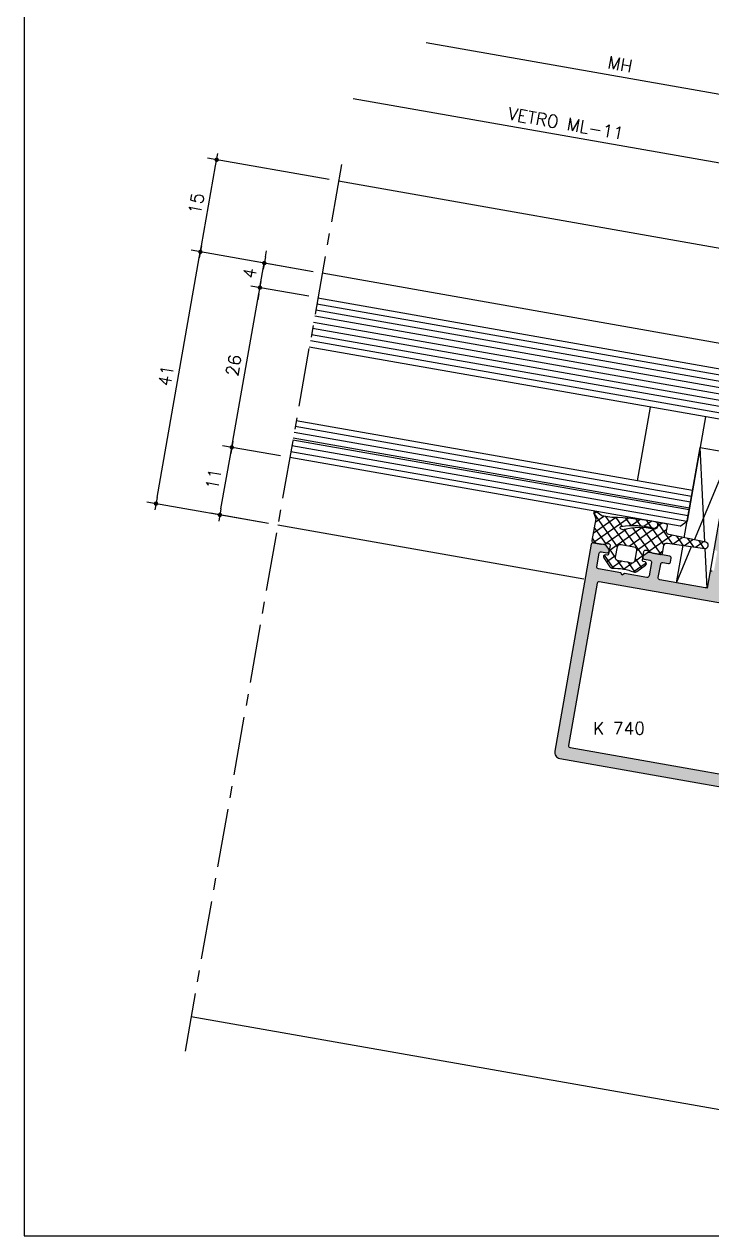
# Model space of a CAD drawing. Extents: x 0 to 4131, y -1600 to 527.
# Drawn here: x 230 to 340.2, y -640 to -445.7 of the extents above; entities that cross this region are included whole.
import ezdxf
from ezdxf.enums import TextEntityAlignment as Align

# ---------------------------------------------------------------- set-up
doc = ezdxf.new("R2010")
doc.units = 0
doc.header["$LTSCALE"] = 7.5
doc.header["$MEASUREMENT"] = 0
doc.linetypes.add('CENTER', pattern=[2, 1.25, -0.25, 0.25, -0.25])
doc.layers.get('0').update_dxf_attribs({"linetype": 'CONTINUOUS'})
doc.layers.get('DEFPOINTS').update_dxf_attribs({"linetype": 'CONTINUOUS'})
for name, color, linetype in [('ASSI', 1, 'CENTER'), ('FILL', 8, 'CONTINUOUS'), ('FINE', 7, 'CONTINUOUS'), ('GOMMA', 3, 'CONTINUOUS'), ('GROSSA', 4, 'CONTINUOUS'), ('MARCHIO', 7, 'CONTINUOUS'), ('QUOTE', 254, 'CONTINUOUS'), ('TESTO', 2, 'CONTINUOUS'), ('TRATTEGGI', 140, 'CONTINUOUS'), ('VETRO', 6, 'CONTINUOUS')]:
    doc.layers.add(name, color=color, linetype=linetype)
doc.styles.get("Standard").update_dxf_attribs({"font": 'romans.shx'})
doc.dimstyles.new('SCALA_1-1$0', dxfattribs={"dimtxt": 2, "dimasz": 1, "dimexe": 1.5, "dimexo": 1.5, "dimgap": 1, "dimtad": 3, "dimdsep": 46, "dimtxsty": 'Standard', "dimblk1": 'PUNTO', "dimblk2": 'PUNTO', "dimsah": 1, "dimcen": 0.09, "dimclrt": 2, "dimadec": 0, "dimazin": 0, "dimtfac": 0.7, "dimtmove": 0, "dimatfit": 3, "dimldrblk": 'PUNTO', "dimfxl": 1, "dimtolj": 2, "dimarcsym": 0})

# ---------------------------------------------------------------- blocks, each defined once
blk = doc.blocks.new('PUNTO')
blk.add_line((-1, 0), (1, 0))
at = {"const_width": 0.35}
blk.add_lwpolyline([(-0.1750000000000114, 0, 1), (0.1750000000000114, 0, 1)], format="xyb", close=True, dxfattribs=at)
blk = doc.blocks.new('*D238')
at = {"layer": 'DEFPOINTS', "color": 0, "transparency": 16777216}
for p in [(282.6977102990738, -457.6664681629597), (280.8408573280918, -468.1972046589948), (349.4048507702355, -479.5830029527925)]:
    blk.add_point(p, dxfattribs=at)
at = {"layer": 'QUOTE', "color": 0, "lineweight": -2, "transparency": 16777216}
for p, q in [((350.1565247938926, -469.5612772450019), (282.6977102990738, -457.6664681629597)), ((349.6653230367359, -478.1057913232742), (351.4018048134052, -468.2577137931505))]:
    blk.add_line(p, q, dxfattribs=at)
at = {"layer": 'QUOTE', "color": 0, "lineweight": -2, "transparency": 16777216, "rotation": 350.0000000000014}
blk.add_blockref('PUNTO', (351.1413325469048, -469.7349254226688), dxfattribs=at)
at = {"layer": 'QUOTE', "color": 2, "transparency": 16777216, "insert": (316.774413901817, -461.6442571979564), "char_height": 2, "attachment_point": 5, "rotation": 350.00000000000136}
blk.add_mtext('\\A2;VETRO ML-11', dxfattribs=at)
blk = doc.blocks.new('_None')
blk = doc.blocks.new('*D240')
at = {"layer": 'DEFPOINTS', "color": 0, "transparency": 16777216}
for p in [(263.2572982029128, -513.5701137979435), (272.5514237006411, -515.2089188852834), (270.6409248553236, -526.0438962531327)]:
    blk.add_point(p, dxfattribs=at)
at = {"layer": 'QUOTE', "color": 0, "lineweight": -2, "transparency": 16777216}
for p, q in [((261.5204475352623, -523.4202834127806), (263.0836500252458, -514.5549215509557)), ((271.0742120711227, -514.9484466187831), (261.7800865733944, -513.309641531443)), ((269.1637132258054, -525.7834239866323), (259.869587728077, -524.1446188992924))]:
    blk.add_line(p, q, dxfattribs=at)
for p, rotation in [((263.2572982029128, -513.5701137979435), 80.00000000000001), ((261.3467993575954, -524.4050911657928), 260)]:
    blk.add_blockref('PUNTO', p, dxfattribs=dict(at, rotation=rotation))
at = {"layer": 'QUOTE', "color": 2, "transparency": 16777216, "insert": (260.3324332742297, -518.6403061265343), "char_height": 2, "attachment_point": 5, "rotation": 80.00000000000001}
blk.add_mtext('\\A2;11', dxfattribs=at)
blk = doc.blocks.new('*D241')
at = {"layer": 'DEFPOINTS', "color": 0, "transparency": 16777216}
for p in [(267.772150822253, -487.965112219626), (277.0662763199812, -489.603917306966), (272.551423700641, -515.2089188852833)]:
    blk.add_point(p, dxfattribs=at)
at = {"layer": 'QUOTE', "color": 0, "lineweight": -2, "transparency": 16777216}
for p, q in [((263.4309463805797, -512.5853060449311), (267.598502644586, -488.9499199726382)), ((275.5890646904629, -489.3434450404656), (266.2949391927347, -487.7046399531256)), ((271.0742120711227, -514.9484466187829), (261.7800865733945, -513.3096415314429))]:
    blk.add_line(p, q, dxfattribs=at)
for p, rotation in [((267.772150822253, -487.965112219626), 80.00000000000006), ((263.2572982029128, -513.5701137979433), 260.0000000000001)]:
    blk.add_blockref('PUNTO', p, dxfattribs=dict(at, rotation=rotation))
at = {"layer": 'QUOTE', "color": 2, "transparency": 16777216, "insert": (263.5451090065586, -500.4203166534508), "char_height": 2, "attachment_point": 5, "rotation": 80.00000000000006}
blk.add_mtext('\\A2;26', dxfattribs=at)
blk = doc.blocks.new('*D242')
at = {"layer": 'DEFPOINTS', "color": 0, "transparency": 16777216}
for p in [(268.4663578677241, -484.0280684235956), (277.7604833654523, -485.6668735109357), (277.0662763199813, -489.6039173069661)]:
    blk.add_point(p, dxfattribs=at)
at = {"layer": 'QUOTE', "color": 0, "lineweight": -2, "transparency": 16777216}
for p, q in [((268.640006045391, -483.0432606705834), (268.8136542230579, -482.0584529175712)), ((276.283271735934, -485.4064012444353), (266.9891462382058, -483.7675961570952)), ((267.772150822253, -487.965112219626), (268.4663578677241, -484.0280684235956)), ((275.589064690463, -489.3434450404657), (266.2949391927347, -487.7046399531256)), ((267.5985026445861, -488.9499199726382), (267.4248544669191, -489.9347277256504))]:
    blk.add_line(p, q, dxfattribs=at)
for p, rotation in [((268.4663578677241, -484.0280684235956), 259.9999999999996), ((267.772150822253, -487.965112219626), 79.99999999999963)]:
    blk.add_blockref('PUNTO', p, dxfattribs=dict(at, rotation=rotation))
at = {"layer": 'QUOTE', "color": 2, "transparency": 16777216, "insert": (266.149638838964, -485.649293966277), "char_height": 2, "attachment_point": 5, "rotation": 79.9999999999996}
blk.add_mtext('\\A2;4', dxfattribs=at)
blk = doc.blocks.new('*D243')
at = {"layer": 'DEFPOINTS', "color": 0, "transparency": 16777216}
for p in [(260.8348636265915, -467.4510309074766), (280.3652060304562, -470.8947572157526), (277.7604833654522, -485.6668735109357)]:
    blk.add_point(p, dxfattribs=at)
at = {"layer": 'QUOTE', "color": 0, "lineweight": -2, "transparency": 16777216}
for p, q in [((278.8879944009379, -470.6342849492522), (259.3576519970732, -467.1905586409763)), ((258.4037891392545, -481.2383394496475), (260.6612154489245, -468.4358386604889)), ((276.2832717359339, -485.4064012444353), (256.7529293320692, -481.9626749361594))]:
    blk.add_line(p, q, dxfattribs=at)
for p, rotation in [((260.8348636265915, -467.4510309074766), 80.00000000000011), ((258.2301409615876, -482.2231472026597), 260.0000000000001)]:
    blk.add_blockref('PUNTO', p, dxfattribs=dict(at, rotation=rotation))
at = {"layer": 'QUOTE', "color": 2, "transparency": 16777216, "insert": (257.5628867880651, -474.4897926997344), "char_height": 2, "attachment_point": 5, "rotation": 80.00000000000011}
blk.add_mtext('\\A2;15', dxfattribs=at)
blk = doc.blocks.new('*D244')
at = {"layer": 'DEFPOINTS', "color": 0, "transparency": 16777216}
for p in [(258.2301409615875, -482.2231472026597), (277.7604833654522, -485.6668735109357), (270.6409248553236, -526.0438962531325)]:
    blk.add_point(p, dxfattribs=at)
at = {"layer": 'QUOTE', "color": 0, "lineweight": -2, "transparency": 16777216}
for p, q in [((251.2842306291258, -521.6153621918444), (258.0564927839206, -483.2079549556719)), ((276.2832717359339, -485.4064012444352), (256.7529293320691, -481.9626749361593)), ((269.1637132258053, -525.7834239866321), (249.6333708219405, -522.3396976783562))]:
    blk.add_line(p, q, dxfattribs=at)
for p, rotation in [((258.2301409615875, -482.2231472026597), 80), ((251.1105824514589, -522.6001699448566), 260)]:
    blk.add_blockref('PUNTO', p, dxfattribs=dict(at, rotation=rotation))
at = {"layer": 'QUOTE', "color": 2, "transparency": 16777216, "insert": (252.7007462004988, -502.0643622184243), "char_height": 2, "attachment_point": 5, "rotation": 80}
blk.add_mtext('\\A2;41', dxfattribs=at)

msp = doc.modelspace()

# ---------------------------------------------------------------- hatches: boundary and pattern name
at = {"layer": 'FILL'}
h = msp.add_hatch(color=253, dxfattribs=at)
edge = h.paths.add_edge_path()
edge.add_line((323.0657354900389, -529.1930880251026), (321.2184962023028, -528.86736989885))
edge.add_arc((321.1664017490028, -529.1628122247537), 0.3000000000000237, 80.00000000000777, 170.0000000000136)
edge.add_line((320.8709594230991, -529.1107177714537), (315.0190158357235, -562.298739047965))
edge.add_arc((316.0038235887357, -562.472387225632), 0.999999999999998, 169.9999999999998, 259.9999999999998)
edge.add_line((315.8301754110688, -563.4571949786442), (363.1009475556548, -571.792307506657))
edge.add_arc((363.2745957333217, -570.8074997536448), 1.000000000000012, 259.9999999999999, 349.9999999999998)
edge.add_line((364.259403486334, -570.9811479313117), (370.1113470737096, -537.7931266548002))
edge.add_arc((369.8159047478059, -537.7410322015), 0.2999999999999612, 349.9999999999974, 439.9999999999996)
edge.add_line((369.867999201106, -537.4455898755965), (368.0207599133699, -537.1198717493439))
edge.add_arc((367.9686654600698, -537.4153140752477), 0.3000000000001127, 80.00000000000527, 125.0000000000001)
edge.add_line((367.7965925291644, -537.1695684619609), (367.1892557095233, -537.5948302813059))
edge.add_arc((367.3613286404286, -537.8405758945927), 0.300000000000105, 124.9999999999897, 169.9999999999914)
edge.add_line((367.0658863145248, -537.7884814412926), (367.0527349080728, -537.8630667736066))
edge.add_arc((367.3481772339765, -537.9151612269068), 0.3000000000000246, 169.9999999999912, 259.99999999998)
edge.add_line((367.2960827806763, -538.2106035528105), (368.1824097583874, -538.3668869127107))
edge.add_arc((368.1303153050874, -538.6623292386143), 0.2999999999999678, -10.000000000005286, 80.00000000000591, ccw=False)
edge.add_line((368.425757630991, -538.7144236919144), (368.0437316401236, -540.8810007485413))
edge.add_arc((367.7482893142201, -540.8289062952414), 0.299999999999888, 259.9999999999987, 350.0000000000142, ccw=False)
edge.add_line((367.69619486092, -541.1243486211449), (364.1000960872424, -540.490259382053))
edge.add_line((364.1000960872424, -540.490259382053), (363.7541097832216, -540.7338806452642))
edge.add_line((363.7541097832216, -540.7338806452642), (363.5123123858008, -540.3866172566682))
edge.add_line((363.5123123858008, -540.3866172566682), (359.9162136121235, -539.7525280175762))
edge.add_arc((359.9683080654235, -539.4570856916724), 0.3000000000000279, 170.0000000000109, 260.00000000001893, ccw=False)
edge.add_line((359.6728657395198, -539.4049912383724), (360.0548917303872, -537.2384141817455))
edge.add_arc((360.3503340562908, -537.2905086350455), 0.2999999999999818, 80.00000000001171, 170.0000000000064, ccw=False)
edge.add_line((360.4024285095908, -536.9950663091419), (361.2887554873019, -537.1513496690422))
edge.add_arc((361.340849940602, -536.8559073431385), 0.3000000000000287, 260.0000000000024, 350.0000000000099)
edge.add_line((361.6362922665056, -536.9080017964385), (361.6494436729577, -536.8334164641244))
edge.add_arc((361.354001347054, -536.7813220108245), 0.300000000000018, 350.0000000000297, 395.0000000000255)
edge.add_line((361.5997469603407, -536.6092490799191), (361.1744851409956, -536.0019122602779))
edge.add_arc((360.9287395277087, -536.1739851911832), 0.3000000000001166, 34.99999999998811, 79.9999999999834)
edge.add_line((360.9808339810089, -535.8785428652795), (357.6563830637546, -535.2923524725265))
edge.add_arc((357.6042886104544, -535.5877947984302), 0.2999999999999942, 79.999999999993, 170.0000000000068)
edge.add_line((357.3088462845508, -535.5357003451302), (357.2046573779507, -536.1265849969373))
edge.add_arc((357.5000997038544, -536.1786794502373), 0.3000000000000148, 170.000000000002, 259.9999999999961)
edge.add_line((357.4480052505543, -536.474121776141), (358.3343322282652, -536.6304051360412))
edge.add_arc((358.2822377749651, -536.925847461945), 0.3000000000000855, -9.999999999989825, 79.99999999998778, ccw=False)
edge.add_line((358.5776801008689, -536.977941915245), (358.1956541100016, -539.144518971872))
edge.add_arc((357.9002117840979, -539.092424518572), 0.3000000000000237, 260.00000000000466, 350.0000000000078, ccw=False)
edge.add_line((357.8481173307979, -539.3878668444756), (350.5605399585073, -538.1028703297403))
edge.add_arc((350.6126344118073, -537.8074280038368), 0.2999999999999538, 169.9999999999996, 260.0000000000054, ccw=False)
edge.add_line((350.3171920859037, -537.7553335505366), (350.6992180767709, -535.5887564939096))
edge.add_arc((350.4037757508673, -535.5366620406095), 0.2999999999999851, 349.9999999999872, 439.9999999999787)
edge.add_arc((350.5079646574675, -534.9457773888022), 0.2999999999999752, 169.9999999999983, 259.9999999999979, ccw=False)
edge.add_line((350.2125223315639, -534.893682935502), (350.6981510495709, -532.1395456159844))
edge.add_arc((350.9935933754746, -532.1916400692845), 0.3000000000000262, 80.00000000000512, 170.0000000000051, ccw=False)
edge.add_arc((351.0977822820748, -531.6007554174771), 0.2999999999999637, 259.9999999999947, 349.9999999999898)
edge.add_line((351.3932246079784, -531.6528498707773), (351.8794395054459, -528.895388162343))
edge.add_arc((351.5839971795422, -528.843293709043), 0.3000000000000189, 350.0000000000131, 440.0000000000211)
edge.add_arc((351.6881860861423, -528.2524090572356), 0.2999999999999727, 169.9999999999979, 260.00000000000057, ccw=False)
edge.add_line((351.3927437602387, -528.2003146039356), (351.8789586577061, -525.4428528955013))
edge.add_arc((352.1744009836097, -525.4949473488014), 0.2999999999999538, 80.0000000000054, 170.0000000000054, ccw=False)
edge.add_arc((352.2785898902098, -524.9040626969942), 0.2999999999999332, 259.9999999999964, 350.0000000000022)
edge.add_line((352.5740322161134, -524.9561571502942), (353.3386703773085, -520.619678648124))
edge.add_arc((353.0432280514048, -520.5675841948241), 0.3000000000000888, 350.0000000000155, 440.0000000000181)
edge.add_line((353.0953225047048, -520.2721418689204), (351.9374486440773, -520.0679774670347))
edge.add_arc((351.8853541907773, -520.3634197929383), 0.2999999999999415, 80.00000000001879, 125.0000000000152)
edge.add_line((351.713281259872, -520.1176741796517), (351.1059444402307, -520.5429359989968))
edge.add_arc((351.2780173711361, -520.7886816122833), 0.2999999999999094, 125.0000000000357, 170.0000000000317)
edge.add_line((350.9825750452325, -520.7365871589834), (350.9694236387804, -520.8111724912975))
edge.add_arc((351.264865964684, -520.8632669445976), 0.299999999999948, 169.9999999999804, 259.9999999999853)
edge.add_line((351.2127715113838, -521.1587092705012), (351.70517538789, -521.2455333593347))
edge.add_arc((351.6530809345898, -521.5409756852383), 0.3000000000000345, -10.00000000000881, 79.99999999998062, ccw=False)
edge.add_line((351.9485232604935, -521.5930701385385), (351.775067953839, -522.5767840656846))
edge.add_arc((351.4796256279352, -522.5246896123845), 0.30000000000006, 289.999999999991, 349.9999999999842, ccw=False)
edge.add_line((351.5822316709329, -522.8065973986203), (349.4121045206679, -523.5964590858897))
edge.add_arc((349.5147105636657, -523.8783668721254), 0.2999999999999688, 110.0000000000207, 170.0000000000171)
edge.add_line((349.219268237762, -523.8262724188254), (347.165566852395, -535.4733917485814))
edge.add_arc((345.1959513463706, -535.1260953932476), 2.000000000000012, 169.9999999999999, 349.99999999999943, ccw=False)
edge.add_line((343.2263358403461, -534.7787990379137), (345.2800372257133, -523.1316797081577))
edge.add_arc((344.9845948998096, -523.0795852548578), 0.300000000000032, 350.0000000000301, 410.0000000000268)
edge.add_line((345.1774311827155, -522.849771921922), (343.4083273209317, -521.3653175239847))
edge.add_arc((343.6011636038377, -521.1355041910491), 0.2999999999999765, 169.999999999984, 229.9999999999795, ccw=False)
edge.add_line((343.305721277934, -521.083409737749), (343.4791765845886, -520.0996958106028))
edge.add_arc((343.7746189104922, -520.1517902639029), 0.2999999999999514, 80.0000000000054, 170.0000000000081, ccw=False)
edge.add_line((343.8267133637923, -519.8563479379993), (344.3191172402985, -519.9431720268327))
edge.add_arc((344.3712116935985, -519.6477297009291), 0.2999999999999653, 260.0000000000086, 350.0000000000032)
edge.add_line((344.6666540195021, -519.6998241542291), (344.6798054259542, -519.625238821915))
edge.add_arc((344.3843631000506, -519.5731443686147), 0.2999999999999604, 349.999999999967, 394.9999999999632)
edge.add_line((344.6301087133373, -519.4010714377097), (344.2048468939921, -518.7937346180685))
edge.add_arc((343.9591012807055, -518.9658075489735), 0.2999999999998988, 34.99999999998077, 79.9999999999732)
edge.add_line((344.0111957340056, -518.67036522307), (342.8533218733779, -518.4662008211842))
edge.add_arc((342.8012274200779, -518.7616431470879), 0.2999999999999299, 80.00000000001565, 170.0000000000294)
edge.add_line((342.5057850941743, -518.709548693788), (341.7411469329796, -523.0460271959581))
edge.add_arc((342.0365892588833, -523.0981216492581), 0.2999999999999472, 169.9999999999969, 260.0000000000023)
edge.add_arc((341.932400352283, -523.6890063010653), 0.299999999999976, -10.00000000001279, 79.99999999998141, ccw=False)
edge.add_line((342.2278426781867, -523.7411007543654), (341.7416277807193, -526.4985624627996))
edge.add_arc((341.4461854548156, -526.4464680094995), 0.3000000000000452, 260.0000000000029, 350.0000000000002, ccw=False)
edge.add_arc((341.3419965482154, -527.0373526613068), 0.2999999999999381, 79.99999999999112, 169.9999999999969)
edge.add_line((341.0465542223118, -526.9852582080068), (340.5603393248445, -529.7427199164412))
edge.add_arc((340.8557816507482, -529.7948143697412), 0.2999999999999867, 170.000000000001, 260.0000000000015)
edge.add_arc((340.751592744148, -530.3856990215485), 0.2999999999999496, -9.999999999999886, 79.99999999999432, ccw=False)
edge.add_line((341.0470350700516, -530.4377934748485), (340.5614063520445, -533.1919307943663))
edge.add_arc((340.2659640261409, -533.1398363410663), 0.2999999999999489, 260.0000000000103, 350.00000000001074, ccw=False)
edge.add_arc((340.1617751195407, -533.7307209928734), 0.2999999999999472, 79.99999999999693, 170.0000000000023)
edge.add_line((339.8663327936371, -533.6786265395734), (339.4843068027697, -535.8452035962003))
edge.add_arc((339.1888644768659, -535.7931091429002), 0.3000000000000402, 260.0000000000083, 350.00000000000557, ccw=False)
edge.add_line((339.1367700235659, -536.088551468804), (331.8491926512752, -534.8035549540687))
edge.add_arc((331.9012871045753, -534.508112628165), 0.3000000000000148, 169.9999999999966, 260.00000000000193, ccw=False)
edge.add_line((331.6058447786717, -534.4560181748649), (331.987870769539, -532.289441118238))
edge.add_arc((332.2833130954426, -532.3415355715381), 0.2999999999999308, 79.9999999999938, 169.9999999999991, ccw=False)
edge.add_line((332.3354075487427, -532.0460932456344), (333.2217345264539, -532.2023766055347))
edge.add_arc((333.2738289797539, -531.9069342796311), 0.2999999999999538, 260.0000000000054, 350.0000000000081)
edge.add_line((333.5692713056575, -531.9590287329311), (333.6734602122579, -531.3681440811238))
edge.add_arc((333.3780178863542, -531.3160496278236), 0.3000000000000476, 349.9999999999976, 440.0000000000029)
edge.add_line((333.4301123396542, -531.02060730192), (330.1056614223997, -530.434416909167))
edge.add_arc((330.0535669690996, -530.7298592350708), 0.300000000000083, 79.99999999999048, 124.9999999999966)
edge.add_line((329.8814940381943, -530.484113621784), (329.2741572185531, -530.9093754411291))
edge.add_arc((329.4462301494585, -531.1551210544155), 0.2999999999998977, 125.0000000000373, 170.0000000000339)
edge.add_line((329.1507878235549, -531.1030266011157), (329.1376364171028, -531.1776119334298))
edge.add_arc((329.4330787430064, -531.2297063867298), 0.2999999999999637, 169.9999999999947, 260.0000000000059)
edge.add_line((329.3809842897064, -531.5251487126335), (330.2673112674171, -531.6814320725338))
edge.add_arc((330.2152168141171, -531.9768743984375), 0.3000000000000476, -9.999999999997101, 79.99999999999761, ccw=False)
edge.add_line((330.5106591400207, -532.0289688517375), (330.1286331491536, -534.1955459083645))
edge.add_arc((329.8331908232499, -534.1434514550645), 0.3000000000000987, 259.99999999999363, 350.0000000000048, ccw=False)
edge.add_line((329.7810963699498, -534.4388937809681), (326.1849975962726, -533.804804541876))
edge.add_line((326.1849975962726, -533.8048045418761), (325.8390112922516, -534.0484258050874))
edge.add_line((325.8390112922515, -534.0484258050874), (325.5972138948307, -533.7011624164912))
edge.add_line((325.5972138948307, -533.7011624164912), (322.0011151211535, -533.0670731773994))
edge.add_arc((322.0532095744535, -532.7716308514957), 0.2999999999999546, 169.9999999999777, 259.9999999999889, ccw=False)
edge.add_line((321.75776724855, -532.7195363981956), (322.1397932394171, -530.5529593415687))
edge.add_arc((322.4352355653207, -530.6050537948687), 0.2999999999999258, 79.99999999999909, 170.0000000000045, ccw=False)
edge.add_line((322.4873300186208, -530.309611468965), (323.3736569963319, -530.4658948288653))
edge.add_arc((323.4257514496319, -530.1704525029617), 0.2999999999999612, 259.9999999999974, 350.0000000000113)
edge.add_line((323.7211937755356, -530.2225469562617), (323.7343451819877, -530.1479616239476))
edge.add_arc((323.4389028560839, -530.0958671706476), 0.3000000000001053, 350.0000000000133, 395.0000000000168)
edge.add_line((323.6846484693706, -529.9237942397422), (323.2593866500255, -529.316457420101))
edge.add_arc((323.0136410367388, -529.4885303510063), 0.2999999999999688, 35.00000000000457, 80.00000000000054)
edge = h.paths.add_edge_path(flags=16)
edge.add_arc((322.0941281890256, -535.418955098161), 0.3000000000000476, 79.99999999999756, 169.9999999999975)
edge.add_line((321.7986858631219, -535.3668606448608), (317.214373972715, -561.3657853243832))
edge.add_arc((317.5098162986186, -561.4178797776831), 0.2999999999999629, 170.0000000000112, 260.0000000000192)
edge.add_line((317.4577218453186, -561.7133221035867), (362.1679938320727, -569.5969493696655))
edge.add_arc((362.2200882853729, -569.301507043762), 0.2999999999999538, 260.0000000000054, 350.0000000000028)
edge.add_line((362.5155306112765, -569.353601497062), (367.0998425016835, -543.3546768175396))
edge.add_arc((366.8044001757799, -543.3025823642395), 0.2999999999999357, 349.9999999999938, 440.0000000000049)
edge.add_line((366.85649462908, -543.0071400383359), (322.1462226423257, -535.1235127722572))
h = msp.add_hatch(dxfattribs=at)
h.set_pattern_fill('ANSI37', color=137, scale=10, angle=170, style=0)
h.set_pattern_definition([(215, (229.9999999999999, -640), (0.7169705454388076, -1.02394005536124), []), (305, (229.9999999999999, -640), (1.02394005536124, 0.7169705454388076), [])])
h.paths.add_polyline_path([(329.293919777003, -530.2912849557191), (329.0547041579184, -531.647944147205, 0.3888787318529616), (329.1999018995003, -531.8758589479961), (329.4856875659287, -531.9524349865242, -0.6370702608069253), (329.5801147833025, -532.4879583476974), (328.1546183264638, -533.4861017124671, -0.2448502030394246), (327.6965509720802, -533.5462739819639, 0.08777722502794272), (324.2652410008154, -532.9412414548558, -0.2448502030393978), (323.8553786163158, -532.7280297550349), (322.8572352515461, -531.3025332981961, -0.6370702608074451), (323.129127587657, -530.8316019578631), (323.4238688171989, -530.8573884741218, 0.3888787318529616), (323.6382615163508, -530.6928791700368), (323.8774771354356, -529.3362199785508, 0.4931454260313071), (323.5558880867077, -528.9852671158233), (322.4798787744807, -529.0794057324915, -0.06554346281524528), (322.4016375983564, -529.0759896489676), (321.2184962023028, -528.8673698988503, -0.4142135623730951), (320.9751483296992, -528.5198331196466), (321.5937634385386, -525.0114924995443), (321.2725558228519, -524.102755813664, -0.719514949498538), (321.5714390063144, -523.8692795129145), (322.5837270520646, -524.5386771790731), (324.1738915197262, -524.8190660784857, -0.03458326819184766), (329.6659670610218, -525.2797538705621), (331.2026990492855, -525.5507211822107, -0.9233661372519979), (330.9666654676896, -526.519203606909, 0.09779404551911575), (325.667473265236, -526.2431677894194, 0.5226703353487675), (325.5193336166543, -526.5362767081012, 0.3865361286484078), (326.1538981112858, -526.7591983344672, -0.1286776343090358), (330.8401098298481, -526.7052988541731, 0.4142135623730951), (331.5351833882556, -526.2186031089659), (331.5872778415557, -525.923160783062, -0.4142135623730916), (331.9348146207594, -525.6798129104585), (332.8211415984704, -525.8360962703587, -0.4142135623730673), (333.0644894710741, -526.1836330495626), (332.9229435653762, -526.9863797711878, 0.4052432957209562), (333.3134384638233, -527.5627082626479), (339.2203524883786, -528.7924573077952, -0.9697392325154671), (339.0467862590485, -529.7768003086944), (333.0755037938811, -528.912102830547, 0.4052432957209554), (332.511442666104, -529.3201173399862), (332.3004374893397, -530.5167871628164, -0.414213562373088), (331.9529007101359, -530.7601350354198), (330.7308635939836, -530.544656920415), (329.7161475814288, -530.0714870729082, 0.4931454260313067)])
h.paths.add_polyline_path([(327.7065706857156, -529.5036791771792), (325.6384744043903, -529.1390180040787, 0.4142135623730276), (325.0592464390509, -529.5445977917511), (324.7679336116427, -531.1967149336499, 0.4410091218322054), (325.2184261057889, -531.7817793621075, -0.04533686841581611), (327.1974093538361, -532.1307275031082, 0.4410091218320642), (327.8208376459803, -531.7350242844174), (328.1121504733883, -530.0829071425187, 0.4142135623730981)], flags=16)

# ---------------------------------------------------------------- linework, layer by layer
at = {"layer": 'ASSI'}
msp.add_line((280.8408573280917, -468.1972046589948), (255.6511962566218, -611.054871535954), dxfattribs=at)
at = {"layer": 'FINE'}
for p, q in [((428.0863689822875, -496.9419838657922), (280.3652060304562, -470.8947572157526)), ((425.4816463172835, -511.7141001609754), (277.7604833654523, -485.6668735109357)), ((337.3926443106463, -528.4119502651955), (343.2524722581422, -514.4748753558354)), ((339.0707519639727, -528.7613122629753), (338.3284334930818, -513.6066344675007)), ((319.6562122303585, -534.6866138845305), (270.6409248553236, -526.0438962531327)), ((334.5081735844094, -535.2724050337692), (336.9466606007886, -529.472682496301)), ((339.4322123494699, -536.1406459221039), (339.1207459666227, -529.7819564090888)), ((256.7490706419691, -604.8285164941095), (404.4702335938005, -630.875743144149))]:
    msp.add_line(p, q, dxfattribs=at)
msp.add_lwpolyline([(335.7771599566742, -528.0756256914013), (338.3284334930818, -513.6066344675007), (343.2524722581422, -514.4748753558354), (339.4322123494699, -536.1406459221039), (334.5081735844094, -535.2724050337692), (335.5660727928813, -529.2727604857744)], dxfattribs=at)
at = {"layer": 'GOMMA'}
for points in [[(329.5801147833025, -532.4879583476974, 0.6370702608069253), (329.4856875659287, -531.9524349865242), (329.1999018995003, -531.8758589479961, -0.3888787318529617), (329.0547041579184, -531.647944147205), (329.293919777003, -530.2912849557191, -0.4931454260313065), (329.7161475814288, -530.0714870729082), (330.7308635939836, -530.5446569204149), (331.9529007101359, -530.7601350354198, 0.4142135623730882), (332.3004374893397, -530.5167871628164), (332.511442666104, -529.3201173399862, -0.4052432957209554), (333.0755037938811, -528.912102830547), (339.0467862590485, -529.7768003086944, 0.9697392325154702), (339.2203524883786, -528.7924573077952), (333.3134384638233, -527.5627082626479, -0.4052432957209562), (332.9229435653762, -526.9863797711878), (333.0644894710741, -526.1836330495626, 0.4142135623730672), (332.8211415984704, -525.8360962703587), (331.9348146207594, -525.6798129104585, 0.4142135623730916), (331.5872778415557, -525.923160783062), (331.5351833882556, -526.2186031089659, -0.414213562373095), (330.8401098298481, -526.7052988541731, 0.1286776343090358), (326.1538981112858, -526.7591983344672, -0.3865361286483825), (325.5193336166543, -526.5362767081012, -0.522670335346423), (325.6674732652346, -526.2431677894197, -0.0977940455191428), (330.9666654676894, -526.519203606909, 1.011468768470314), (331.1141223143512, -525.5302008516967, 0.04380891343036498), (324.1738915197262, -524.8190660784857), (322.5837270520646, -524.5386771790731), (321.5714390063144, -523.8692795129145, 0.7195149494985378), (321.2725558228519, -524.102755813664), (321.5937634385386, -525.0114924995443), (320.9751483296992, -528.5198331196466, 0.414213562373095), (321.2184962023028, -528.8673698988503), (322.4016375983564, -529.0759896489676, 0.06554346281524528), (322.4798787744807, -529.0794057324915), (323.5558880867077, -528.9852671158233, -0.4931454260313073), (323.8774771354356, -529.3362199785508), (323.6382615163508, -530.6928791700368, -0.3888787318529617), (323.4238688171989, -530.8573884741218), (323.129127587657, -530.8316019578631, 0.6370702608074451), (322.8572352515461, -531.3025332981961), (323.8553786163158, -532.7280297550349, 0.2448502030393978), (324.2652410008154, -532.9412414548558, -0.08777722502794418), (327.6965509720802, -533.5462739819639, 0.2448502030393947), (328.1546183264638, -533.4861017124671)], [(325.0592464390509, -529.5445977917511, -0.4142135623730276), (325.6384744043903, -529.1390180040787), (327.7065706857156, -529.5036791771792, -0.4142135623730981), (328.1121504733883, -530.0829071425187), (327.8208376459803, -531.7350242844174, -0.4410091218320271), (327.1974093538361, -532.1307275031081, 0.04533686841581869), (325.2184261057889, -531.7817793621075, -0.4410091218321683), (324.7679336116427, -531.1967149336499)]]:
    msp.add_lwpolyline(points, format="xyb", close=True, dxfattribs=at)
at = {"layer": 'GROSSA'}
msp.add_lwpolyline([(340.2138695728408, -533.4352786669698, 0.4142135623731227), (339.8663327936371, -533.6786265395734), (339.4843068027697, -535.8452035962003, -0.4142135623730807), (339.1367700235659, -536.088551468804), (331.8491926512752, -534.8035549540687, -0.4142135623731227), (331.6058447786717, -534.4560181748649), (331.987870769539, -532.289441118238, -0.4142135623731228), (332.3354075487427, -532.0460932456344), (333.2217345264539, -532.2023766055347, 0.414213562373095), (333.5692713056575, -531.9590287329311), (333.6734602122579, -531.3681440811238, 0.4142135623731228), (333.4301123396542, -531.02060730192), (330.1056614223997, -530.434416909167, 0.1989123673796898), (329.8814940381943, -530.484113621784), (329.2741572185531, -530.9093754411291, 0.1989123673796406), (329.1507878235549, -531.1030266011157), (329.1376364171028, -531.1776119334297, 0.4142135623731505), (329.3809842897064, -531.5251487126335), (330.2673112674171, -531.6814320725338, -0.4142135623730673), (330.5106591400207, -532.0289688517375), (330.1286331491537, -534.1955459083645, -0.4142135623731504), (329.7810963699498, -534.4388937809681), (326.1849975962726, -533.8048045418761), (325.8390112922515, -534.0484258050874), (325.5972138948307, -533.7011624164912), (322.0011151211534, -533.0670731773994, -0.4142135623731505), (321.75776724855, -532.7195363981956), (322.1397932394171, -530.5529593415686, -0.4142135623731228), (322.4873300186208, -530.309611468965), (323.3736569963319, -530.4658948288653, 0.4142135623731504), (323.7211937755356, -530.2225469562617), (323.7343451819877, -530.1479616239476, 0.1989123673796712), (323.6846484693706, -529.9237942397422), (323.2593866500255, -529.316457420101, 0.1989123673796406), (323.0657354900389, -529.1930880251026), (321.2184962023028, -528.86736989885, 0.4142135623731228), (320.8709594230991, -529.1107177714537), (315.0190158357235, -562.298739047965, 0.414213562373095), (315.8301754110688, -563.4571949786442), (363.1009475556548, -571.792307506657, 0.414213562373095)], format="xyb", dxfattribs=at)
msp.add_lwpolyline([(322.1462226423257, -535.1235127722572, 0.414213562373095), (321.7986858631219, -535.3668606448608), (317.214373972715, -561.3657853243831, 0.4142135623731226), (317.4577218453186, -561.7133221035867), (362.1679938320728, -569.5969493696655, 0.414213562373095), (362.5155306112765, -569.353601497062), (367.0998425016835, -543.3546768175396, 0.4142135623731228), (366.85649462908, -543.0071400383359)], format="xyb", close=True, dxfattribs=at)
at = {"layer": 'MARCHIO'}
msp.add_lwpolyline([(229.9999999999999, -640), (439.9999999999999, -640), (439.9999999999999, -343), (229.9999999999999, -343)], close=True, dxfattribs=at)
at = {"layer": 'QUOTE'}
msp.add_line((355.7908906880151, -459.5133253923415), (294.4339857158884, -448.6944475929903), dxfattribs=at)
at = {"layer": 'TRATTEGGI'}
for p, q in [((345.3362503901452, -502.657182319689), (276.8926281423143, -490.5887250599783)), ((344.9889540348113, -504.6267978257134), (276.5453317869804, -492.5583405660027)), ((345.1626022124782, -503.6419900727012), (276.7189799646474, -491.5735328129905)), ((344.6416576794775, -506.5964133317378), (276.1980354316466, -494.527956072027)), ((344.8153058571444, -505.6116055787256), (276.3716836093135, -493.5431483190149)), ((344.2943613241436, -508.5660288377623), (275.8507390763127, -496.4975715780515)), ((344.4680095018105, -507.58122108475), (276.0243872539797, -495.5127638250393)), ((336.9479304806292, -521.435856103948), (273.428346997859, -510.2356397325717)), ((336.565904489762, -523.6024331605748), (273.0463210069918, -512.4022167891985)), ((336.617998943062, -523.3069908346713), (273.0984154602918, -512.1067744632951)), ((336.7829647118456, -522.3714234693095), (273.2633812290755, -511.1712070979335)), ((336.1867325645447, -525.4648854824147), (272.7163894694247, -514.2733515199219)), ((336.4009387209784, -524.5380005259364), (272.8813552382082, -513.3377841545602))]:
    msp.add_line(p, q, dxfattribs=at)
at = {"layer": 'VETRO'}
for p, q in [((277.0662763199812, -489.603917306966), (344.5250908147999, -501.4987263890098)), ((344.1207131464767, -509.5508365907743), (275.6770908986458, -497.4823793310637)), ((328.2614413274446, -518.9395384173187), (330.3452194594477, -507.1218453811721)), ((339.1966743814159, -508.6825957024397), (336.2446553610782, -525.4243275036474)), ((337.1128962494128, -520.5002887385864), (273.5933127666426, -509.3000723672101)), ((335.0861994303995, -526.2354870789927), (272.551423700641, -515.2089188852834)), ((335.0861994303995, -526.2354870789927), (336.2446553610786, -525.4243275036474))]:
    msp.add_line(p, q, dxfattribs=at)

# ---------------------------------------------------------------- texts
at = {"layer": 'QUOTE', "color": 2, "insert": (325.4597345572856, -452.1342709866415), "char_height": 2, "attachment_point": 5, "rotation": 350.0000000000001}
msp.add_mtext('\\A2;MH', dxfattribs=at)
at = {"layer": 'TESTO'}
msp.add_text('K 740', height=2, dxfattribs=at).set_placement((325.3063334642428, -558.6217112409275), align=Align.MIDDLE)

# ---------------------------------------------------------------- dimensions: what is measured, and where the dimension line sits
at = {"layer": 'QUOTE'}
dim = msp.add_linear_dim(base=(282.6977102990738, -457.6664681629597), p1=(349.4048507702356, -479.5830029527925), p2=(280.8408573280917, -468.1972046589948), angle=350.0000000000014, text='VETRO ML-11', dimstyle='SCALA_1-1$0', override={"dimblk2": 'NONE', "dimse2": 1}, dxfattribs=at)
dim.commit()
dim.dimension.update_dxf_attribs({"geometry": '*D238', "text_midpoint": (316.774413901817, -461.6442571979564)})
for p1, p2, distance, picture, middle in [((277.7604833654523, -485.6668735109357), (280.3652060304562, -470.8947572157526), 19.831629416124798, '*D243', (257.5628867880651, -474.4897926997344)), ((270.6409248553236, -526.0438962531327), (277.7604833654523, -485.6668735109357), 19.831629416124922, '*D244', (252.7007462004988, -502.0643622184243)), ((277.0662763199812, -489.603917306966), (277.7604833654523, -485.6668735109357), 9.437502364599034, '*D242', (266.149638838964, -485.649293966277)), ((272.5514237006411, -515.2089188852834), (277.0662763199812, -489.603917306966), 9.43750236459907, '*D241', (263.5451090065586, -500.4203166534508)), ((270.6409248553236, -526.0438962531327), (272.5514237006411, -515.2089188852834), 9.437502364599174, '*D240', (260.3324332742297, -518.6403061265343))]:
    dim = msp.add_aligned_dim(p1=p1, p2=p2, distance=distance, dimstyle='SCALA_1-1$0', dxfattribs=at)
    dim.commit()
    dim.dimension.update_dxf_attribs({"geometry": picture, "text_midpoint": middle})

doc.saveas('drawing.dxf')
